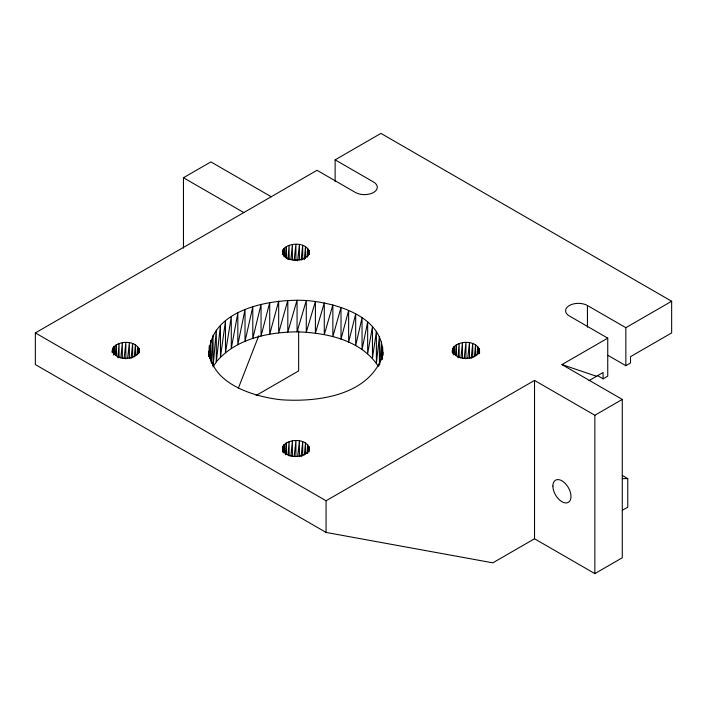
<?xml version="1.0" encoding="UTF-8"?>
<svg xmlns="http://www.w3.org/2000/svg" width="707" height="707" viewBox="0 0 707 707"><rect width="100%" height="100%" fill="white"/><g stroke="black" fill="none" stroke-linecap="round" stroke-linejoin="round"><path stroke-width="1.06" d="M209.29 356.549C207.098 309.419 270.604 298.425 306.29 300.528C337.08 302.976 384.714 316.833 382.717 355.612L382.717 352.333L381.86 359.836L381.86 357.654C367.083 395.982 316.709 402.274 280.944 399.747C251.869 396.503 206.815 382.275 209.396 345.661L209.396 356.584M112.687 352.652L112.749 348.304C118.467 339.519 139.376 340.04 139.438 352.519L139.438 350.336C136.69 361.692 111.609 361.056 112.749 348.304L112.749 352.669M282.729 254.476L282.791 250.128C288.173 241.343 309.949 241.927 309.021 254.184C303.63 262.977 281.863 262.394 282.791 250.128L282.791 254.493M282.72 451.914L282.791 446.479C288.173 437.686 309.949 438.269 309.021 450.536C303.63 459.32 281.863 458.737 282.791 446.479L282.791 451.941M452.78 352.652L452.834 348.304C458.728 339.157 480.804 340.253 479.523 353.606M479.47 353.624L479.523 350.336C476.783 361.692 451.702 361.056 452.834 348.304L452.834 353.765M210.076 358.856L210.748 340.385L210.748 361.136M113.747 355.073L114.101 346.412L114.101 354.057M283.843 255.819L284.143 248.237L284.143 256.977M283.843 452.162L284.143 444.588L284.143 453.328M453.841 355.073L454.194 346.412L454.194 354.057M382.231 355.789L382.593 346.996L382.593 355.736M138.722 353.818L138.97 348.304L138.97 352.669M308.818 254.538L309.021 250.128L309.021 254.493M308.818 450.889L309.021 446.479L309.021 451.941M478.816 353.818L479.063 348.304L479.063 352.669M211.287 363.38L213.063 335.215L213.063 365.793M115.559 355.533L116.257 344.786L116.257 355.709M285.61 257.357L286.308 246.61L286.308 258.629M285.54 454.778L286.308 442.962L286.308 453.885M455.653 355.533L456.351 344.786L456.351 355.709M136.999 354.994L137.618 346.412L137.618 354.057M307.041 256.827L307.66 248.237L307.66 256.977M307.041 453.169L307.66 444.588L307.66 453.328M477.092 354.994L477.702 346.412L477.702 354.057M379.668 364.989L381.488 341.693L381.488 359.165M117.848 357.804L119.068 343.54L119.068 357.742M287.899 259.637L289.119 245.373L289.119 259.566M287.988 454.884L289.119 441.716L289.119 455.918M457.942 357.804L459.161 343.54L459.161 357.742M213.16 365.802L216.315 330.213L216.315 361.887L213.063 366.88M134.357 356.743L135.461 344.786L135.461 355.709M304.302 259.655L305.504 246.61L305.504 258.629M304.399 454.919L305.504 442.962L305.504 453.885M474.441 356.743L475.546 344.786L475.546 355.709M120.817 357.91L122.346 342.762L122.346 358.051M290.86 259.734L292.389 244.587L292.389 259.876M290.86 456.077L292.389 440.938L292.389 456.227M460.911 357.91L462.44 342.762L462.44 358.051M131.069 358.458L132.642 343.54L132.642 357.742M301.111 260.282L302.693 245.373L302.693 259.566M301.111 456.634L302.693 441.716L302.693 455.918M471.154 358.458L472.736 343.54L472.736 357.742M124.105 358.467L125.855 342.497L125.855 358.873M294.147 260.291L295.906 244.322L295.906 260.697M294.147 456.634L295.906 440.673L295.906 455.962M464.19 358.467L465.948 342.497L465.948 358.873M127.675 357.919L129.372 342.762L129.372 358.051M297.603 260.83L299.415 244.587L299.415 259.876M297.718 456.095L299.415 440.938L299.415 456.227M467.769 357.919L469.466 342.762L469.466 358.051M238.339 388.214L258.744 335.798M183.458 248.113L183.458 177.731L210.88 161.903L271.223 196.732M597.344 375.523L603.08 378.837L607.746 376.142L607.746 338.14L561.941 364.582L622.284 399.42L622.284 557.77L594.852 573.607L534.519 538.769L492.832 562.834L326.077 532.433L35.35 364.582L35.35 332.917L317.019 170.29L355.418 192.463A12.797 7.388 0 0 0 373.526 192.463A12.797 7.388 0 0 0 373.526 182.008L335.127 159.844L335.127 181.558M335.127 159.844L380.923 133.393L671.65 301.244L671.65 332.917L630.511 356.664L630.511 363L625.845 365.696L608.055 355.418M256.12 395.469L298.646 370.919L298.646 330.973M35.35 332.917L326.077 500.759L534.519 380.419L594.852 415.256L622.284 399.42M607.746 338.14L569.347 315.967A12.797 7.388 0 0 1 569.347 305.521A12.797 7.388 0 0 1 587.446 305.521L625.845 327.686L671.65 301.244M589.072 380.587L603.08 372.501L603.08 378.837M622.284 510.26L627.763 507.193L627.763 478.595L622.284 475.422M622.284 478.595L627.763 478.595M561.941 364.582L596.558 376.274M183.458 177.731L243.791 212.568M378.404 366.482C361.304 339.943 326.59 332.705 297.064 331.848C268.156 332.131 235.776 338.715 216.315 361.887L220.469 325.441L220.469 357.115L225.48 320.951L225.48 352.625L231.286 316.798L231.286 348.471L237.826 313.024L237.826 344.698L245.02 309.675L245.02 341.34L252.797 306.776L252.797 338.45L261.06 304.381L261.06 336.055L269.721 302.499L269.721 334.172L278.673 301.164L278.673 332.838L287.82 300.387L287.82 332.06L297.064 300.175L297.064 331.848L306.29 300.528L306.29 332.202L315.402 301.447L315.402 333.121L324.283 302.923L324.283 334.597L332.856 304.929L332.856 336.603L341.004 307.457L341.004 339.13L348.639 310.47L348.639 342.135L355.683 313.935L355.683 345.599L362.046 317.805L362.046 349.479L367.658 322.047L367.658 353.721L372.456 326.616L372.456 358.281L376.389 331.442L376.389 363.115L379.412 336.488L379.412 364.883M209.74 358.502L209.643 356.328L209.643 358.511M209.122 356.443L209.025 350.999L209.025 356.461M112.316 352.51L112.28 350.336L112.28 352.519M625.845 327.686L625.845 365.696M594.852 415.256L594.852 573.607M587.446 305.521L587.446 327.235M534.519 380.419L534.519 538.769M326.077 500.759L326.077 532.433M452.4 352.51L452.374 350.336L452.374 352.519M552.892 486.036A12.797 7.388 60 0 0 566.466 502.924A12.797 7.388 60 0 0 566.466 484.825A12.797 7.388 60 0 0 552.892 486.036"/></g></svg>
